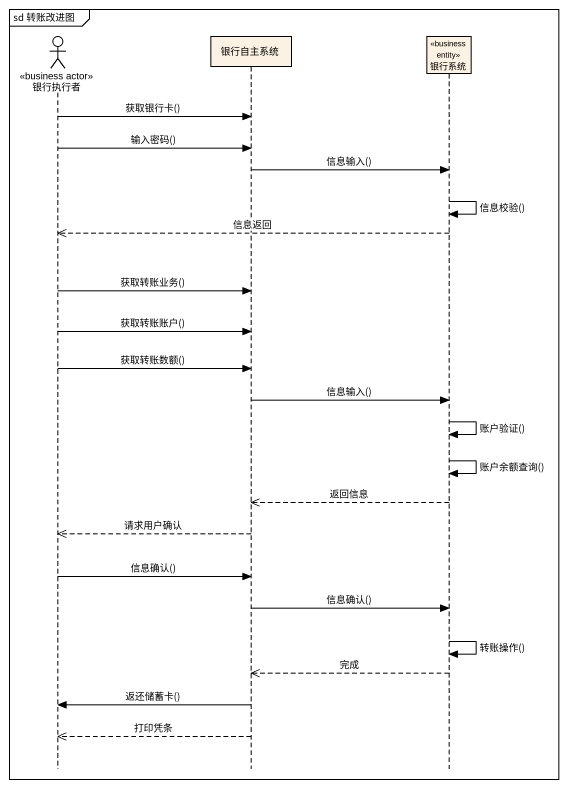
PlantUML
@startuml
mainframe sd 转账改进图
hide footbox
actor 银行执行者 <<business actor>>
participant 银行自主系统
participant 银行系统 <<business entity>>

银行执行者 -> 银行自主系统 : 获取银行卡()
银行执行者 -> 银行自主系统 : 输入密码()
银行自主系统 -> 银行系统 : 信息输入()
银行系统 -> 银行系统 : 信息校验()
银行系统 -->> 银行执行者 : 信息返回
银行执行者 -> 银行自主系统 : 获取转账业务()
银行执行者 -> 银行自主系统 : 获取转账账户()
银行执行者 -> 银行自主系统 : 获取转账数额()
银行自主系统 -> 银行系统 : 信息输入()
银行系统 -> 银行系统 : 账户验证()
银行系统 -> 银行系统 : 账户余额查询()
银行系统 -->> 银行自主系统 : 返回信息
银行自主系统 -->> 银行执行者 : 请求用户确认
银行执行者 -> 银行自主系统 : 信息确认()
银行自主系统 -> 银行系统 : 信息确认()
银行系统 -> 银行系统 : 转账操作()
银行系统 -->> 银行自主系统 : 完成
银行自主系统 -> 银行执行者 : 返还储蓄卡()
银行自主系统 -->> 银行执行者 : 打印凭条
@enduml
